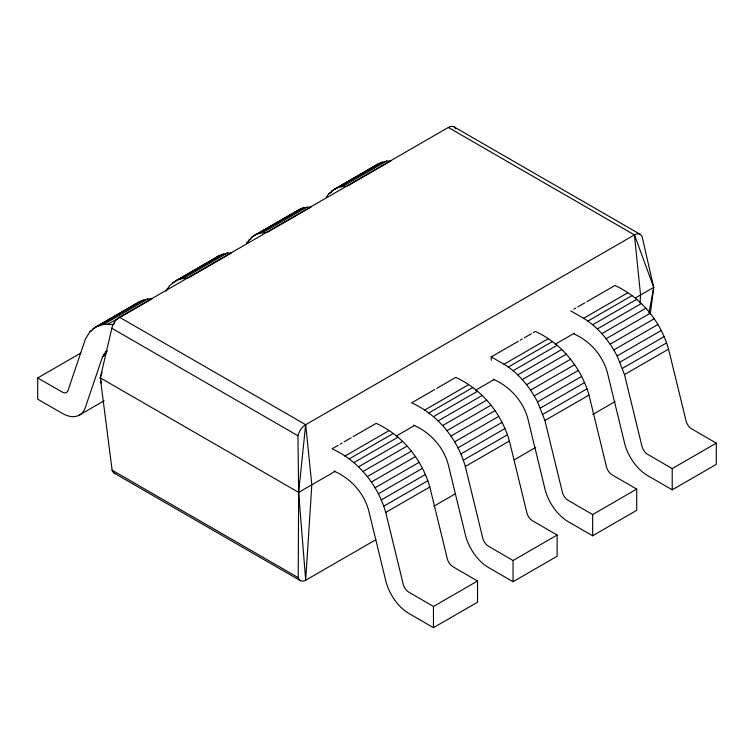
<?xml version="1.0" encoding="UTF-8"?>
<svg xmlns="http://www.w3.org/2000/svg" width="754" height="754" viewBox="0 0 754 754"><rect width="100%" height="100%" fill="white"/><g stroke="black" fill="none" stroke-linecap="round" stroke-linejoin="round"><path stroke-width="1.13" d="M375.916 539.676L305.69 580.222A11.433 6.598 -60 0 1 298.216 577.63L298.641 492.39L297.934 435.727A11.433 6.598 -60 0 1 305.653 424.728L634.472 234.88A11.433 6.598 -60 0 1 642.182 236.973L653.718 287.387L650.278 314.126M640.033 303.136L640.551 294.993L634.434 234.909L448.328 127.454M305.653 424.728L298.641 492.39L305.69 580.222L311.807 484.794L305.69 424.7L119.537 317.274A11.433 6.598 -60 0 0 111.828 328.273L100.291 377.877L112.11 470.176A11.433 6.598 -60 0 0 115.56 473.635M648.949 312.863L653.718 287.387L634.472 234.88M101.451 383.588L100.291 377.877L102.073 372.259M106.889 350.714L102.572 356.651L85.843 406.001A34.627 19.99 60 0 1 62.186 413.305L37.7 399.168L37.7 377.961L80.772 353.089M166.012 291.138L169.48 285.775L175.701 280.808L219.772 255.361L227.454 252.995L231.723 252.826M96.116 326.755L103.788 324.39L108.058 324.22L152.138 298.772L147.859 298.942L140.187 301.308L96.116 326.755L89.896 331.722L85.428 339.055L67.869 390.855A8.614 4.976 60 0 1 62.855 392.41L37.7 377.961M255.286 234.862L258.961 233.344L267.227 232.317L311.308 206.869L303.042 207.897L299.366 209.414L255.286 234.862L251.968 237.029L246.596 243.212L248.603 242.062M326.18 197.265L328.65 193.882L334.87 188.915L378.951 163.467L386.623 161.092L390.892 160.922L347.82 185.795M294.597 212.977L299.366 209.414M140.187 301.308L92.799 328.933M219.772 255.361L172.383 282.976M378.951 163.467L331.562 191.082M251.968 237.029L296.049 211.582M99.792 325.238L143.863 299.79M175.701 280.808L179.377 279.291L223.448 253.844M258.961 233.344L303.042 207.897M334.87 188.915L338.546 187.397L382.627 161.94M89.896 331.722L91.894 330.563M249.065 239.829L251.073 238.669M328.65 193.882L331.656 192.147M103.788 324.39L147.859 298.942M179.377 279.291L183.373 278.443L227.454 252.995M262.957 232.496L307.038 207.039M338.546 187.397L342.542 186.54L386.623 161.092M167.011 289.159L169.019 288.009M119.537 317.274L448.366 127.435A11.433 6.598 -60 0 1 455.774 128.774M188.641 277.689L230.724 253.401M114.551 323.57L112.553 324.729L108.058 324.22M105.192 352.354L107.191 351.194M103.741 354.342L106.748 352.599M102.572 356.651L105.579 354.908M79.123 415.228L104.165 400.77M338.103 445.312L332.09 448.79C358.348 460.751 377.886 484.86 385.737 512.437L403.296 584.52A8.614 4.976 60 0 0 408.31 591.852L433.465 606.452L477.546 581.004L477.546 602.21L433.465 627.658L408.979 613.52A34.627 19.99 60 0 1 385.322 578.902L368.593 510.232C363.777 492.701 350.563 478.328 333.975 471.08M340.101 444.163L342.109 443.003M344.107 441.844L351.119 437.801M353.126 436.641L376.171 423.343C402.429 435.303 421.967 459.412 429.818 486.99L447.376 559.063A8.614 4.976 60 0 0 452.391 566.405L477.546 581.004M434.719 389.535L411.675 402.834C437.942 414.804 457.48 438.913 465.322 466.481L482.88 538.563A8.614 4.976 60 0 0 487.895 545.905L513.05 560.505L557.131 535.057L557.131 556.264L513.05 581.711L488.564 567.574A34.627 19.99 60 0 1 464.907 532.955L448.178 464.285C443.361 446.754 430.148 432.372 413.56 425.133M436.717 388.376L455.755 377.386C482.013 389.356 501.551 413.465 509.402 441.033L526.961 513.116A8.614 4.976 60 0 0 531.975 520.458L557.131 535.057M491.259 360.242L491.259 356.887L518.309 341.27M520.317 340.12L522.315 338.961M524.322 337.801L531.334 333.758M533.332 332.599L535.34 331.44C561.598 343.409 581.136 367.518 588.987 395.087L606.546 467.169A8.614 4.976 60 0 0 611.56 474.511L636.715 489.11L636.715 510.317L592.635 535.764L568.148 521.627A34.627 19.99 60 0 1 544.492 487.009L527.762 418.338C522.946 400.808 509.732 386.425 493.144 379.187M573.851 309.206L575.858 308.047M577.856 306.897L584.868 302.844M586.876 301.685L614.925 285.493C641.192 297.462 660.73 321.562 668.572 349.14L686.131 421.222A8.614 4.976 60 0 0 691.145 428.564L716.3 443.154L716.3 464.36L672.219 489.817L647.733 475.67A34.627 19.99 60 0 1 624.076 441.062L607.347 372.391C602.597 355.257 589.92 340.949 573.671 333.777M344.832 456.142L388.913 430.694M424.417 410.195L468.498 384.747M491.259 356.887L504.002 364.248L548.083 338.8M570.844 310.94L583.587 318.301L627.667 292.854M349.168 458.922L393.249 433.475M428.753 412.975L472.833 387.528M504.002 364.248L508.337 367.028L552.418 341.581M583.587 318.301L587.922 321.072L632.003 295.625M335.219 471.278L298.641 492.39L100.291 377.877M396.284 436.019L414.606 425.445M475.67 390.186L493.993 379.611M555.057 344.352L574.397 333.183M635.462 297.934L653.718 287.387M353.946 462.588L398.027 437.141M433.531 416.642L477.612 391.194M508.337 367.028L513.116 370.695L557.197 345.247M587.922 321.072L592.71 324.748L636.781 299.3M358.612 466.792L402.693 441.344M438.197 420.845L482.277 395.398M513.116 370.695L517.781 374.898L561.862 349.441M592.71 324.748L597.366 328.942L641.447 303.494M363.108 471.467L407.188 446.019M442.692 425.52L486.773 400.072M517.781 374.898L522.277 379.573L566.358 354.126M597.366 328.942L601.862 333.626L645.942 308.179M367.377 476.575L411.458 451.128M446.962 430.628L491.043 405.171M522.277 379.573L526.546 384.672L570.627 359.224M601.862 333.626L606.141 338.725L650.212 313.278M371.373 482.042L415.454 456.594M450.958 436.085L495.039 410.638M526.546 384.672L530.552 390.138L574.623 364.691M606.141 338.725L610.137 344.192L654.208 318.744M375.049 487.8L419.13 462.353M454.634 441.853L498.714 416.406M530.552 390.138L534.228 395.907L578.299 370.459M610.137 344.192L613.813 349.96L657.884 324.512M378.367 493.795L422.438 468.347M457.951 447.848L502.032 422.4M636.715 489.11L592.635 514.558L567.489 499.959A8.614 4.976 60 0 1 562.465 492.616L544.906 420.534L537.536 401.901L581.617 376.453M716.3 443.154L672.219 468.602L647.073 454.012A8.614 4.976 60 0 1 642.05 446.67L624.491 374.587L617.121 355.954L661.201 330.506M381.27 499.949L425.35 474.502M460.854 454.002L504.935 428.555M540.439 408.055L584.52 382.598M620.024 362.099L664.104 336.652M383.739 506.188L427.82 480.741M463.324 460.232L507.404 434.785M542.908 414.285L586.989 388.838M622.493 368.338L666.574 342.891M385.737 512.437L429.818 486.99M465.322 466.481L509.402 441.033M544.906 420.534L588.987 395.087M624.491 374.587L668.572 349.14M433.927 506.188L455.303 493.842M514.332 459.761L535.708 447.424M592.701 414.521L615.094 401.59M342.542 186.54L346.812 186.37M183.373 278.443L187.642 278.273M453.804 126.729L639.92 234.174M111.828 328.273L297.934 435.727M112.11 470.176L298.216 577.63M114.222 473.173L300.337 580.618M613.813 349.96L617.121 355.954M534.228 395.907L537.536 401.901M672.219 468.602L672.219 489.817M592.635 514.558L592.635 535.764M513.05 560.505L513.05 581.711M433.465 606.452L433.465 627.658"/></g></svg>
